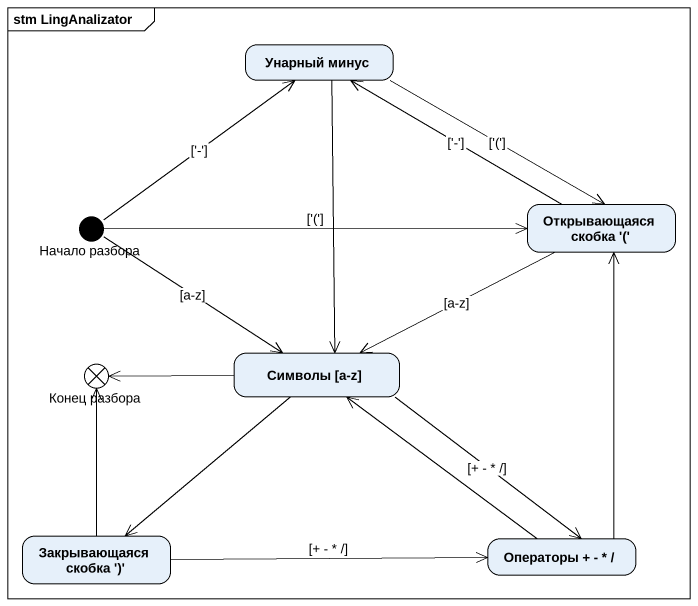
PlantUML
@startuml
mainframe stm LingAnalizator
hide empty description
state "Унарный минус" as Унарный_минус
state "Начало разбора" as Начало_разбора <<start>>
state "Открывающаяся скобка '('" as Открывающаяся_скобка
state "Конец разбора" as Конец_разбора <<end>>
state "Символы [a-z]" as Символы_a_z
state "Закрывающаяся скобка ')'" as Закрывающаяся_скобка
state "Операторы + - * /" as Операторы
Унарный_минус -right-> Открывающаяся_скобка : ['(']
Унарный_минус --> Символы_a_z
Начало_разбора -up-> Унарный_минус : ['-']
Начало_разбора -right-> Открывающаяся_скобка : ['(']
Начало_разбора --> Символы_a_z : [a-z]
Открывающаяся_скобка -left-> Унарный_минус : ['-']
Открывающаяся_скобка -left-> Символы_a_z : [a-z]
Символы_a_z -left-> Конец_разбора
Символы_a_z --> Закрывающаяся_скобка
Символы_a_z --> Операторы : [+ - * /]
Закрывающаяся_скобка -up-> Конец_разбора
Закрывающаяся_скобка -right-> Операторы : [+ - * /]
Операторы -up-> Открывающаяся_скобка
Операторы -up-> Символы_a_z
@enduml
